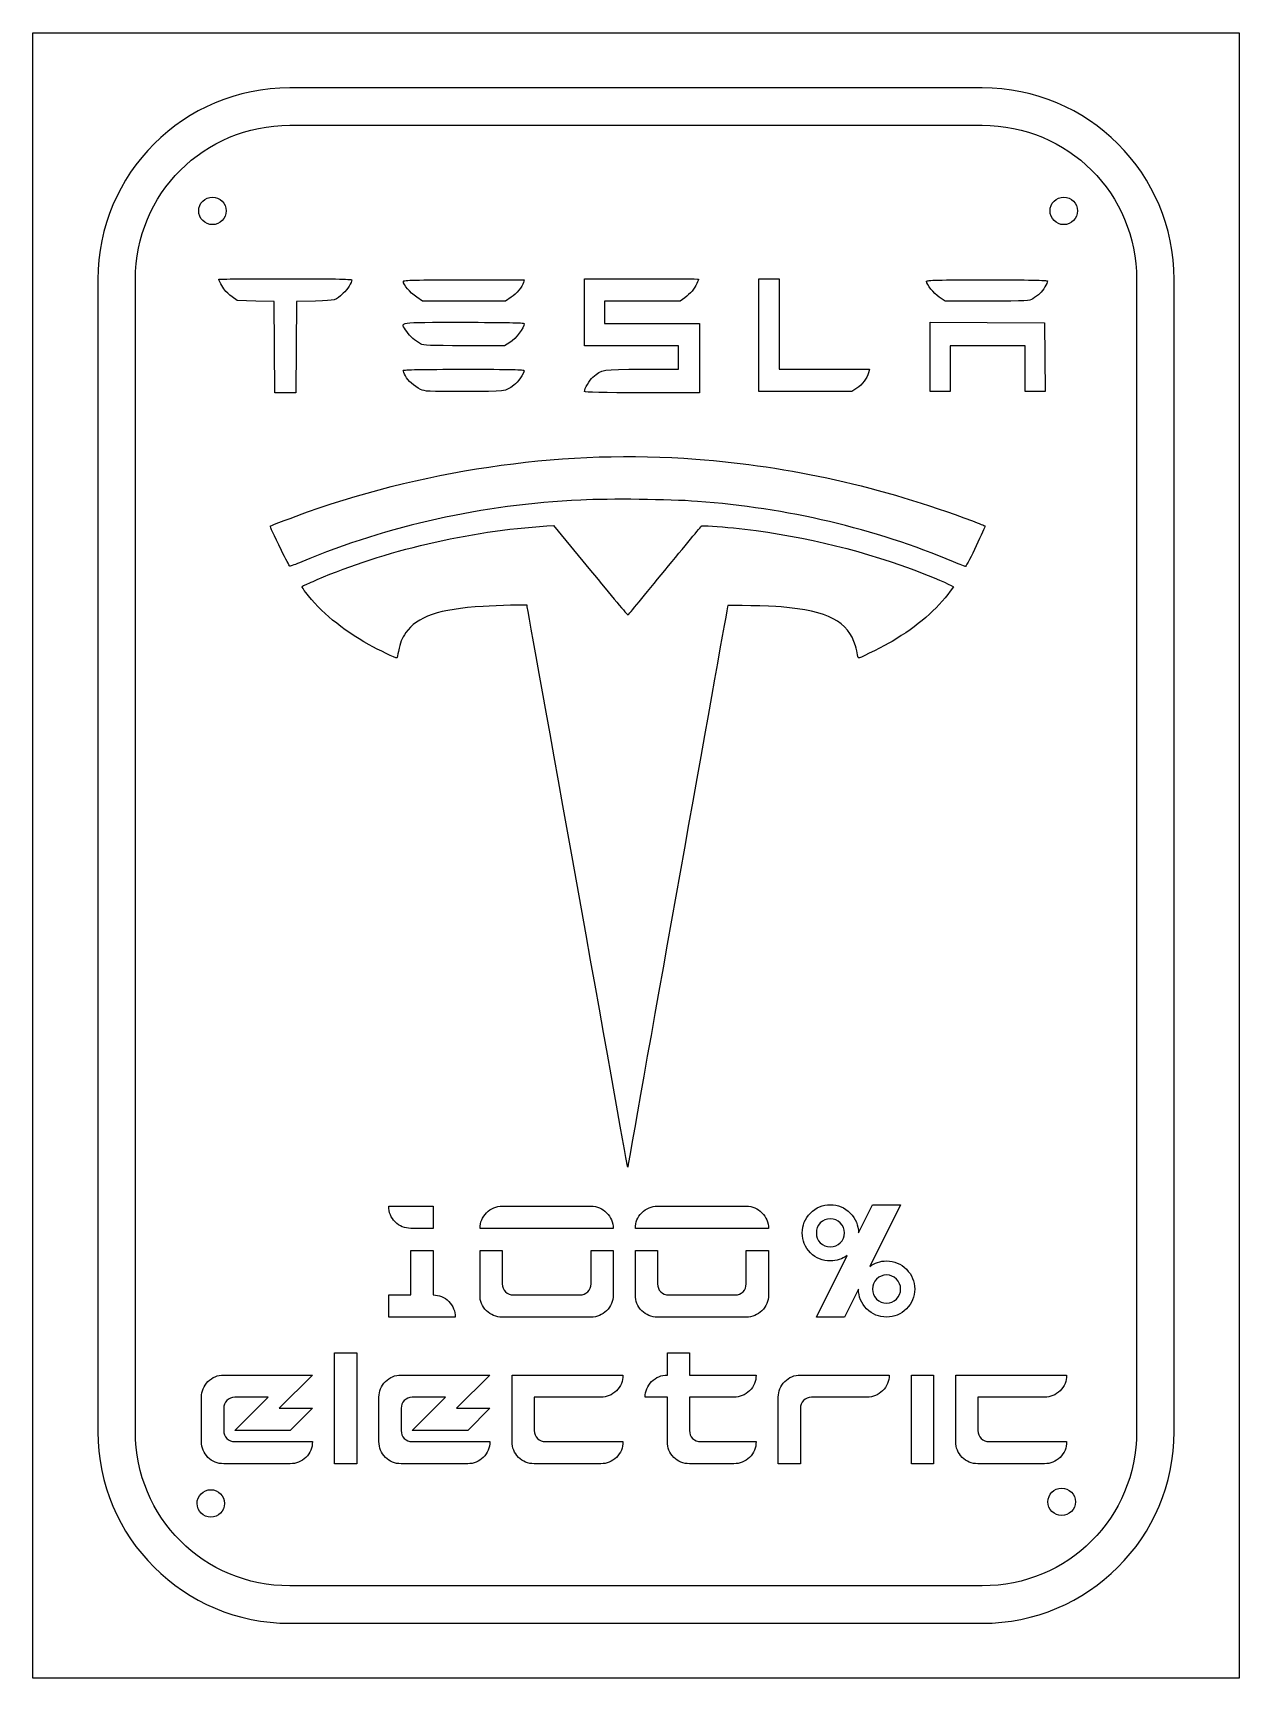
# Model space of a CAD drawing. Extents: x -235 to -15, y 0 to 300.
import ezdxf

# ---------------------------------------------------------------- set-up
doc = ezdxf.new("R2010")
doc.units = 0
doc.layers.add('Ebene_1', color=7, linetype='CONTINUOUS')

msp = doc.modelspace()

# ---------------------------------------------------------------- linework, layer by layer
at = {"layer": 'Ebene_1', "color": 7}
for points in [[(-234.79999, 299.708287), (-15.199984, 299.708287), (-15.199984, 0.10831), (-234.79999, 0.10831)], [(-188.03923, 282.888237)], [(-199.622, 267.294577)], [(-44.621984, 267.294577)], [(-71.472094, 240.695994), (-71.472094, 247.009272), (-61.037844, 246.956472), (-50.603684, 246.903672), (-50.549684, 240.643154), (-50.495684, 234.382634), (-52.330964, 234.382634), (-54.166274, 234.382634), (-54.166274, 238.556322), (-54.166274, 242.730002), (-60.986644, 242.730002), (-67.807074, 242.730002), (-67.807074, 238.556322), (-67.807074, 234.382652), (-69.639394, 234.382652), (-71.471764, 234.382652)], [(-164.20921, 234.786241)], [(-134.38265, 234.384951)], [(-67.167984, 203.374222)], [(-89.607698, 78.63748)], [(-79.3742, 68.40399)], [(-179.873827, 39.14064), (-179.873827, 59.33463), (-175.83503, 59.33463), (-175.83503, 39.14064)], [(-74.865095, 39.14064), (-74.865095, 55.29583), (-70.826298, 55.29583), (-70.826298, 39.14064)], [(-199.91368, 31.91662)], [(-44.999974, 32.2083)]]:
    msp.add_lwpolyline(points, close=True, dxfattribs=at)
for points in [[(-61.960734, 289.708287), (-188.03923, 289.708287)], [(-188.03923, 282.888237), (-61.960734, 282.888237)], [(-222.97447, 254.820217), (-222.97447, 44.97432)], [(-216.14517, 44.97432), (-216.14517, 254.820217)], [(-156.35709, 254.742147), (-145.34932, 254.742147), (-145.48518, 254.284067)], [(-123.90568, 238.454612), (-117.28075, 238.454612), (-117.28075, 240.592332), (-117.28075, 242.730091), (-125.83174, 242.730091), (-134.38265, 242.730091), (-134.38265, 248.837892), (-134.38265, 254.945737), (-123.99937, 254.945737)], [(-102.62196, 244.664222), (-102.62196, 254.945747), (-100.78965, 254.945747), (-98.95727, 254.945747), (-98.95727, 246.700162), (-98.95727, 238.454612), (-90.72595, 238.454612), (-82.494584, 238.454612), (-82.679584, 237.809571)], [(-33.854764, 254.820217), (-33.854764, 44.97432)], [(-27.025514, 44.97432), (-27.025514, 254.820217)], [(-190.82685, 242.475581), (-190.88005, 250.772067), (-194.23938, 250.873907), (-197.59867, 250.975737), (-198.53852, 251.652367)], [(-183.32664, 250.873947), (-186.80816, 250.772117), (-186.86146, 242.47562), (-186.91466, 234.179171), (-188.84424, 234.179171), (-190.77382, 234.179171), (-190.82685, 242.475581)], [(-147.70935, 251.561617), (-148.73061, 250.873857), (-156.29677, 250.873857), (-163.86293, 250.873857), (-164.92422, 251.588077)], [(-116.13334, 251.454337), (-116.93468, 250.873887), (-123.82633, 250.873887), (-130.71796, 250.873887), (-130.71796, 248.837954), (-130.71796, 246.802011), (-122.06521, 246.802011), (-113.41247, 246.802011), (-113.41247, 240.490542), (-113.41247, 234.179143), (-123.89756, 234.179143)], [(-61.091474, 250.874537), (-68.729004, 250.874537), (-69.808974, 251.601817), (-69.808974, 251.601077)], [(-164.20921, 243.074552), (-164.20921, 243.074694)], [(-147.98824, 243.319454), (-148.91757, 242.730092), (-156.25798, 242.738092)], [(-84.786694, 235.007811), (-85.69525, 234.382701), (-94.15861, 234.382701), (-102.62196, 234.382701), (-102.62196, 244.664222)], [(-141.25465, 209.9228), (-140, 210), (-133.26534, 201.793612)], [(-67.637094, 199.101242), (-67.168624, 198.862232), (-67.772934, 198.031392)], [(-126.41668, 93.71153), (-126.51138, 93.17382), (-126.59065, 93.59208)], [(-170.014197, 86.03964), (-161.936602, 86.03964), (-161.936602, 82.00085), (-165.975399, 82.00085)], [(-149.345484, 86.03964), (-133.190294, 86.03964)], [(-121.073902, 86.03964), (-104.918713, 86.03964)], [(-84.490948, 81.19586), (-81.932574, 86.31261), (-76.815824, 86.31261), (-82.452244, 75.03977), (-82.452244, 75.03977)], [(-129.151497, 82.00085), (-153.384281, 82.00085)], [(-100.879915, 82.00085), (-125.1127, 82.00085)], [(-170.014197, 65.84566), (-170.014197, 69.88445), (-165.975399, 69.88445), (-165.975399, 77.96205), (-161.936602, 77.96205), (-161.936602, 69.88445)], [(-153.384281, 69.88445), (-153.384281, 77.96205), (-149.345484, 77.96205), (-149.345484, 71.90385)], [(-133.190294, 71.90385), (-133.190294, 77.96205), (-129.151497, 77.96205), (-129.151497, 69.88445)], [(-125.1127, 69.88445), (-125.1127, 77.96205), (-121.073902, 77.96205), (-121.073902, 71.90385)], [(-104.918713, 71.90385), (-104.918713, 77.96205), (-100.879915, 77.96205), (-100.879915, 69.88445)], [(-92.166074, 65.84561), (-86.569629, 77.07848)], [(-147.326085, 69.88445), (-135.209693, 69.88445)], [(-119.054504, 69.88445), (-106.938111, 69.88445)], [(-84.490948, 70.96235), (-87.049324, 65.84561), (-92.166074, 65.84561)], [(-157.897805, 65.84566), (-170.014197, 65.84566)], [(-133.190294, 65.84566), (-149.345484, 65.84566)], [(-104.918713, 65.84566), (-121.073902, 65.84566)], [(-119.291867, 55.29583), (-119.291867, 59.33463), (-115.253069, 59.33463), (-115.253069, 55.29583), (-103.136677, 55.29583)], [(-200.067814, 55.29583), (-183.912625, 55.29583), (-189.970821, 49.23763), (-183.912625, 49.23763), (-187.951422, 45.19884), (-198.048415, 45.19884), (-191.990219, 51.25703), (-198.048415, 51.25703)], [(-167.757435, 55.29583), (-151.602246, 55.29583), (-157.660442, 49.23763), (-151.602246, 49.23763), (-155.641043, 45.19884), (-165.738036, 45.19884), (-159.67984, 51.25703), (-165.738036, 51.25703)], [(-147.563448, 43.17944), (-147.563448, 55.29583), (-127.369461, 55.29583)], [(-95.059086, 55.29583), (-78.903897, 55.29583)], [(-66.787504, 43.17944), (-66.787504, 55.29583), (-46.59352, 55.29583)], [(-204.106612, 43.17944), (-204.106612, 51.25703)], [(-171.796233, 43.17944), (-171.796233, 51.25703)], [(-131.408259, 51.25703), (-143.524651, 51.25703), (-143.524651, 45.19884)], [(-119.291867, 43.17944), (-119.291867, 51.25703), (-123.330664, 51.25703)], [(-107.175474, 51.25703), (-115.253069, 51.25703), (-115.253069, 45.19884)], [(-99.097884, 39.14064), (-99.097884, 51.25703)], [(-82.942694, 51.25703), (-93.039687, 51.25703)], [(-50.63231, 51.25703), (-62.74871, 51.25703), (-62.74871, 45.19884)], [(-200.067814, 49.23763), (-200.067814, 45.19884)], [(-167.757435, 49.23763), (-167.757435, 45.19884)], [(-95.059086, 49.23763), (-95.059086, 39.14064), (-99.097884, 39.14064)], [(-198.048415, 43.17944), (-183.912625, 43.17944)], [(-165.738036, 43.17944), (-151.602246, 43.17944)], [(-141.505252, 43.17944), (-127.369461, 43.17944)], [(-113.233671, 43.17944), (-103.136677, 43.17944)], [(-60.72931, 43.17944), (-46.59352, 43.17944)], [(-187.951422, 39.14064), (-200.067814, 39.14064)], [(-155.641043, 39.14064), (-167.757435, 39.14064)], [(-131.408259, 39.14064), (-143.524651, 39.14064)], [(-107.175474, 39.14064), (-115.253069, 39.14064)], [(-50.63231, 39.14064), (-62.74871, 39.14064)], [(-61.960734, 16.90631), (-188.03923, 16.90631)], [(-188.03923, 10.08625), (-61.960734, 10.08625)]]:
    msp.add_lwpolyline(points, dxfattribs=at)
for points in [[(-188.03923, 289.708287), (-207.33381, 289.708287), (-222.97447, 274.088747), (-222.97447, 254.820217)], [(-27.025514, 254.820217), (-27.025514, 274.088747), (-42.666154, 289.708287), (-61.960734, 289.708287)], [(-216.14517, 254.820217), (-216.14517, 270.428387), (-203.66854, 282.888237), (-188.03923, 282.888237)], [(-61.960734, 282.888237), (-46.331454, 282.888237), (-33.854764, 270.428387), (-33.854764, 254.820217)], [(-203.889783, 269.062367), (-203.420935, 269.531214), (-202.78504, 269.794605), (-202.12199, 269.794597)], [(-202.12199, 269.794597), (-201.458947, 269.794594), (-200.823062, 269.531198), (-200.354222, 269.062353)], [(-48.889778, 269.062357), (-48.420937, 269.531202), (-47.785049, 269.794597), (-47.122004, 269.794597)], [(-47.122004, 269.794597), (-46.458956, 269.794602), (-45.823063, 269.53121), (-45.354217, 269.062364)], [(-204.62202, 267.294577), (-204.622025, 267.957627), (-204.358631, 268.593521), (-203.889783, 269.062367)], [(-203.889769, 265.526812), (-204.358616, 265.99565), (-204.622015, 266.631534), (-204.62202, 267.294577)], [(-199.622, 267.294577), (-199.622011, 265.913877), (-200.74129, 264.794603), (-202.12199, 264.794597)], [(-200.354222, 269.062353), (-199.885383, 268.593508), (-199.621995, 267.95762), (-199.622, 267.294577)], [(-49.622004, 267.294577), (-49.622009, 267.957622), (-49.35862, 268.593512), (-48.889778, 269.062357)], [(-47.122004, 264.794597), (-48.502708, 264.794597), (-49.621993, 265.913873), (-49.622004, 267.294577)], [(-44.621984, 267.294577), (-44.621989, 266.631536), (-44.885386, 265.995653), (-45.354231, 265.526816)], [(-45.354217, 269.062364), (-44.885371, 268.593518), (-44.621979, 267.957625), (-44.621984, 267.294577)], [(-202.12199, 264.794597), (-202.785033, 264.794589), (-203.420922, 265.057975), (-203.889769, 265.526812)], [(-45.354231, 265.526816), (-45.823076, 265.057979), (-46.458963, 264.794592), (-47.122004, 264.794597)], [(-200.95795, 254.833897), (-200.95795, 254.895497), (-195.50676, 254.945837), (-188.84411, 254.945837)], [(-199.88123, 252.873937), (-200.29922, 253.439287), (-200.95795, 254.638427), (-200.95795, 254.833897)], [(-188.84411, 254.945837), (-180.59457, 254.945837), (-176.73026, 254.878337), (-176.73026, 254.734117)], [(-176.73026, 254.734117), (-176.73026, 254.263567), (-177.55627, 252.968937), (-178.29088, 252.288107)], [(-167.3577, 254.487647), (-167.3627, 254.688197), (-165.03148, 254.742147), (-156.35709, 254.742147)], [(-123.99937, 254.945737), (-118.28853, 254.945737), (-113.61604, 254.911037), (-113.61604, 254.868837)], [(-113.61604, 254.868837), (-113.61604, 254.826437), (-113.75013, 254.471117), (-113.9139, 254.079047)], [(-72.082884, 254.476537), (-72.082884, 254.691577), (-69.992094, 254.742057), (-61.088754, 254.742057)], [(-61.088754, 254.742057), (-53.614294, 254.742057), (-50.094684, 254.674257), (-50.094684, 254.530377)], [(-198.53852, 251.652367), (-199.05544, 252.024527), (-199.65966, 252.574217), (-199.88123, 252.873937)], [(-178.29088, 252.288107), (-179.74879, 250.936947), (-179.58335, 250.983397), (-183.32664, 250.873947)], [(-164.92422, 251.588077), (-166.23579, 252.470707), (-167.33775, 253.783707), (-167.3577, 254.487647)], [(-145.48518, 254.284067), (-145.74537, 253.406977), (-146.69475, 252.244877), (-147.70935, 251.561617)], [(-113.9139, 254.079047), (-114.29676, 253.162747), (-115.12167, 252.187217), (-116.13334, 251.454337)], [(-69.808974, 251.601077), (-70.821484, 252.282937), (-72.082884, 253.878037), (-72.082884, 254.476537)], [(-51.450294, 252.268797), (-51.768484, 251.972277), (-52.349484, 251.537437), (-52.741384, 251.302487)], [(-50.094684, 254.530377), (-50.094684, 254.112517), (-50.882904, 252.797557), (-51.450294, 252.268797)], [(-52.741384, 251.302487), (-53.431234, 250.888897), (-53.697674, 250.875277), (-61.091474, 250.874537)], [(-166.7477, 245.329184), (-167.95254, 247.148113), (-168.835, 247.005563), (-156.37083, 247.005563)], [(-156.37083, 247.005563), (-148.83041, 247.005563), (-145.37675, 246.938563), (-145.37675, 246.791843)], [(-145.37675, 246.791843), (-145.37675, 245.979863), (-146.82072, 244.059893), (-147.98824, 243.319454)], [(-164.20921, 243.074694), (-165.31816, 243.670802), (-166.12226, 244.384894), (-166.7477, 245.329184)], [(-156.25798, 242.738092), (-162.61184, 242.746092), (-163.68052, 242.790392), (-164.20921, 243.074552)], [(-167.3649, 238.242901), (-167.3649, 238.386781), (-163.84528, 238.454612), (-156.37083, 238.454612)], [(-166.96363, 237.244623), (-167.18435, 237.677232), (-167.3649, 238.126471), (-167.3649, 238.242901)], [(-164.20921, 234.786241), (-165.42241, 235.386912), (-166.51207, 236.359433), (-166.96363, 237.244623)], [(-156.37083, 238.454612), (-147.46754, 238.454612), (-145.37675, 238.404312), (-145.37675, 238.189082)], [(-145.37675, 238.189082), (-145.37675, 237.71947), (-146.53423, 236.08076), (-147.23857, 235.553221)], [(-134.38265, 234.384942), (-134.38265, 234.902531), (-133.45883, 236.47256), (-132.82873, 237.025791)], [(-132.82873, 237.025791), (-131.1921, 238.462791), (-131.24324, 238.454612), (-123.90568, 238.454612)], [(-82.679584, 237.809571), (-82.972604, 236.787941), (-83.801684, 235.68552), (-84.786694, 235.007811)], [(-156.30981, 234.382881), (-162.96144, 234.383032), (-163.44465, 234.407671), (-164.20921, 234.786241)], [(-147.23857, 235.553221), (-148.83634, 234.356471), (-148.63306, 234.382701), (-156.30981, 234.382881)], [(-123.89756, 234.179143), (-130.82724, 234.179143), (-134.38265, 234.248843), (-134.38265, 234.384951)], [(-184.81044, 212.463702), (-161.85278, 220.532131), (-137.33458, 223.875671), (-114.12938, 222.10252)], [(-114.12938, 222.10252), (-96.77324, 220.776312), (-80.415944, 217.115212), (-63.765264, 210.82999)], [(-135.05329, 214.639421), (-153.17172, 213.74609), (-169.84105, 210.053631), (-185.86123, 203.384901)], [(-113.83067, 214.396761), (-119.02785, 214.77375), (-129.82499, 214.897202), (-135.05329, 214.639421)], [(-67.167984, 203.374222), (-81.439664, 209.393242), (-97.65402, 213.22336), (-113.83067, 214.396761)], [(-189.55624, 205.456922), (-190.97925, 208.3281), (-191.6424, 209.819612), (-191.54104, 209.920972)], [(-191.54104, 209.920972), (-191.43722, 210.024752), (-187.25935, 211.603052), (-184.81044, 212.463702)], [(-183.01799, 200.152661), (-170.96987, 205.394112), (-155.30913, 209.057811), (-141.25465, 209.9228)], [(-119.75911, 201.818372), (-116.13487, 206.234931), (-113.11423, 209.88275), (-113.04657, 209.92457)], [(-113.04657, 209.92457), (-112.90545, 210.01177), (-109.89129, 209.81748), (-107.25844, 209.551261)], [(-61.463954, 209.931841), (-61.327834, 209.795742), (-64.657174, 202.845561), (-64.994514, 202.561552)], [(-63.765264, 210.82999), (-62.525574, 210.36205), (-61.490004, 209.957891), (-61.463954, 209.931841)], [(-107.25844, 209.551261), (-96.15531, 208.428912), (-85.00394, 205.859631), (-74.875374, 202.09021)], [(-188.02071, 202.608132), (-188.10491, 202.640532), (-188.79572, 203.922312), (-189.55624, 205.456922)], [(-185.86123, 203.384901), (-186.96498, 202.925462), (-187.9367, 202.575911), (-188.02071, 202.608132)], [(-133.26534, 201.793612), (-129.56131, 197.280152), (-126.48979, 193.63252), (-126.4397, 193.68776)], [(-126.4397, 193.68776), (-126.3897, 193.74296), (-123.38334, 197.401822), (-119.75911, 201.818372)], [(-74.875374, 202.09021), (-72.484974, 201.20063), (-68.639914, 199.612822), (-67.637094, 199.101242)], [(-64.994514, 202.561552), (-65.039814, 202.523452), (-66.017844, 202.889161), (-67.167984, 203.374222)], [(-185.82615, 198.856022), (-185.82615, 198.907922), (-185.62448, 199.033492), (-185.37805, 199.135472)], [(-185.11802, 197.822312), (-185.50752, 198.339152), (-185.82615, 198.804302), (-185.82615, 198.856022)], [(-185.37805, 199.135472), (-185.13156, 199.237602), (-184.06958, 199.695202), (-183.01799, 200.152661)], [(-173.60682, 188.29125), (-178.57035, 191.07787), (-182.46716, 194.3043), (-185.11802, 197.822312)], [(-67.772934, 198.031392), (-70.121424, 194.80249), (-73.803154, 191.62942), (-78.362614, 188.9047)], [(-152.8456, 195.27214), (-160.81556, 194.79686), (-164.91472, 193.4012), (-166.89598, 190.48834)], [(-144.83952, 195.47456), (-144.83952, 195.56666), (-150.16751, 195.43196), (-152.8456, 195.27214)], [(-126.59065, 93.59208), (-126.80028, 94.69771), (-144.83952, 195.4098), (-144.83952, 195.47456)], [(-108.28587, 195.42005), (-108.33567, 195.36545), (-123.26574, 111.61188), (-126.41668, 93.71153)], [(-98.59509, 195.16631), (-100.45471, 195.32411), (-108.18869, 195.52665), (-108.28587, 195.42005)], [(-85.0536, 188.10909), (-86.31815, 192.4943), (-90.05452, 194.44157), (-98.59509, 195.16631)], [(-166.89598, 190.48834), (-167.62641, 189.41438), (-167.9314, 188.64864), (-168.25019, 187.08814)], [(-78.362614, 188.9047), (-79.616554, 188.15534), (-83.767544, 186.07191), (-84.333514, 185.90784)], [(-168.53817, 185.88285), (-168.63507, 185.78595), (-171.94732, 187.35958), (-173.60682, 188.29125)], [(-168.25019, 187.08814), (-168.37963, 186.45411), (-168.5093, 185.91172), (-168.53817, 185.88285)], [(-84.676104, 186.46494), (-84.723104, 186.81234), (-84.893, 187.55223), (-85.0536, 188.10909)], [(-84.333514, 185.90784), (-84.567064, 185.84004), (-84.598394, 185.89094), (-84.676104, 186.46494)], [(-168.846732, 83.16831), (-169.625042, 83.96766), (-170.014197, 84.92477), (-170.014197, 86.03964)], [(-153.384281, 82.00085), (-153.384281, 83.11572), (-152.995126, 84.06232), (-152.216816, 84.84063)], [(-152.216816, 84.84063), (-151.417471, 85.63997), (-150.46036, 86.03964), (-149.345484, 86.03964)], [(-133.190294, 86.03964), (-132.075418, 86.03964), (-131.128825, 85.63997), (-130.350515, 84.84063)], [(-130.350515, 84.84063), (-129.55117, 84.04128), (-129.151497, 83.09469), (-129.151497, 82.00085)], [(-125.1127, 82.00085), (-125.1127, 83.11572), (-124.723545, 84.06232), (-123.945235, 84.84063)], [(-123.945235, 84.84063), (-123.14589, 85.63997), (-122.188779, 86.03964), (-121.073902, 86.03964)], [(-104.918713, 86.03964), (-103.803837, 86.03964), (-102.857243, 85.63997), (-102.078933, 84.84063)], [(-102.078933, 84.84063), (-101.279588, 84.04128), (-100.879915, 83.09469), (-100.879915, 82.00085)], [(-94.724449, 81.19586), (-94.724449, 82.58165), (-94.231429, 83.78088), (-93.245388, 84.79357)], [(-93.245388, 84.79357), (-92.232699, 85.80628), (-91.020135, 86.31261), (-89.607698, 86.31261)], [(-89.607698, 86.31261), (-88.221913, 86.31261), (-87.022675, 85.80628), (-86.009984, 84.79357)], [(-86.009984, 84.79357), (-84.997294, 83.78088), (-84.490948, 82.58165), (-84.490948, 81.19586)], [(-165.975399, 82.00085), (-167.111311, 82.00085), (-168.068422, 82.39), (-168.846732, 83.16831)], [(-93.245388, 77.55818), (-94.231429, 78.57086), (-94.724449, 79.78342), (-94.724449, 81.19586)], [(-91.446531, 82.99472), (-91.926227, 82.48838), (-92.166074, 81.88876), (-92.166074, 81.19586)], [(-92.166074, 81.19586), (-92.166074, 80.47633), (-91.926227, 79.86337), (-91.446531, 79.35703)], [(-89.607698, 83.75424), (-90.327241, 83.75424), (-90.940187, 83.50106), (-91.446531, 82.99472)], [(-87.808842, 82.99472), (-88.315187, 83.50106), (-88.914805, 83.75424), (-89.607698, 83.75424)], [(-87.049324, 81.19586), (-87.049324, 81.88876), (-87.302498, 82.48838), (-87.808842, 82.99472)], [(-87.808842, 79.35703), (-87.302498, 79.86337), (-87.049324, 80.47633), (-87.049324, 81.19586)], [(-91.446531, 79.35703), (-90.940187, 78.87734), (-90.327241, 78.63748), (-89.607698, 78.63748)], [(-89.607698, 78.63748), (-88.914805, 78.63748), (-88.315187, 78.87734), (-87.808842, 79.35703)], [(-89.607698, 76.07911), (-91.020135, 76.07911), (-92.232699, 76.57213), (-93.245388, 77.55818)], [(-86.569629, 77.07848), (-87.44907, 76.41222), (-88.461759, 76.07911), (-89.607698, 76.07911)], [(-82.452244, 75.03977), (-81.572803, 75.73266), (-80.546788, 76.07911), (-79.3742, 76.07911)], [(-79.3742, 76.07911), (-77.988413, 76.07911), (-76.789175, 75.57277), (-75.776484, 74.56007)], [(-81.213032, 72.76122), (-81.692727, 72.25487), (-81.932574, 71.65526), (-81.932574, 70.96235)], [(-79.3742, 73.52073), (-80.093742, 73.52073), (-80.706687, 73.26755), (-81.213032, 72.76122)], [(-77.575341, 72.76122), (-78.081687, 73.26755), (-78.681307, 73.52073), (-79.3742, 73.52073)], [(-76.815824, 70.96235), (-76.815824, 71.65526), (-77.068997, 72.25487), (-77.575341, 72.76122)], [(-75.776484, 74.56007), (-74.763794, 73.54739), (-74.257449, 72.34815), (-74.257449, 70.96235)], [(-161.936602, 69.88445), (-160.821725, 69.88445), (-159.875132, 69.48478), (-159.096822, 68.68544)], [(-152.216816, 67.01312), (-152.995126, 67.81247), (-153.457161, 68.77196), (-153.384281, 69.88445)], [(-149.345484, 71.90385), (-149.345484, 71.3359), (-149.156166, 70.85208), (-148.777528, 70.45241)], [(-148.777528, 70.45241), (-148.377856, 70.07377), (-147.894041, 69.88445), (-147.326085, 69.88445)], [(-135.209693, 69.88445), (-134.662773, 69.88445), (-134.189476, 70.07377), (-133.789803, 70.45241)], [(-133.789803, 70.45241), (-133.390131, 70.85208), (-133.190294, 71.3359), (-133.190294, 71.90385)], [(-129.151497, 69.88445), (-129.151497, 68.74854), (-129.55117, 67.79143), (-130.350515, 67.01312)], [(-123.945235, 67.01312), (-124.723545, 67.81247), (-125.1127, 68.76958), (-125.1127, 69.88445)], [(-121.073902, 71.90385), (-121.073902, 71.3359), (-120.884584, 70.85208), (-120.505946, 70.45241)], [(-120.505946, 70.45241), (-120.106274, 70.07377), (-119.62246, 69.88445), (-119.054504, 69.88445)], [(-106.938111, 69.88445), (-106.391191, 69.88445), (-105.917895, 70.07377), (-105.518222, 70.45241)], [(-105.518222, 70.45241), (-105.11855, 70.85208), (-104.968134, 71.33805), (-104.918713, 71.90385)], [(-100.879915, 69.88445), (-100.879915, 68.74854), (-101.279588, 67.79143), (-102.078933, 67.01312)], [(-83.011888, 67.32467), (-83.997928, 68.33736), (-84.490948, 69.54993), (-84.490948, 70.96235)], [(-81.932574, 70.96235), (-81.932574, 70.24282), (-81.692727, 69.62987), (-81.213032, 69.12352)], [(-81.213032, 69.12352), (-80.706687, 68.64384), (-80.093742, 68.40399), (-79.3742, 68.40399)], [(-79.3742, 68.40399), (-78.681307, 68.40399), (-78.081687, 68.64384), (-77.575341, 69.12352)], [(-77.575341, 69.12352), (-77.068997, 69.62987), (-76.815824, 70.24282), (-76.815824, 70.96235)], [(-74.257449, 70.96235), (-74.257449, 69.54993), (-74.763794, 68.33736), (-75.776484, 67.32467)], [(-159.096822, 68.68544), (-158.297477, 67.88609), (-157.897805, 66.9395), (-157.897805, 65.84566)], [(-149.345484, 65.84566), (-150.481396, 65.84566), (-151.438507, 66.23481), (-152.216816, 67.01312)], [(-130.350515, 67.01312), (-131.149861, 66.23481), (-132.096454, 65.84566), (-133.190294, 65.84566)], [(-121.073902, 65.84566), (-122.209814, 65.84566), (-123.166925, 66.23481), (-123.945235, 67.01312)], [(-102.078933, 67.01312), (-102.878279, 66.23481), (-103.824872, 65.84566), (-104.918713, 65.84566)], [(-79.3742, 65.84561), (-80.786635, 65.84561), (-81.999198, 66.33862), (-83.011888, 67.32467)], [(-75.776484, 67.32467), (-76.789175, 66.33862), (-77.988413, 65.84561), (-79.3742, 65.84561)], [(-204.106612, 51.25703), (-204.106612, 52.37191), (-203.717457, 53.318503), (-202.939147, 54.09681)], [(-202.939147, 54.09681), (-202.139802, 54.896157), (-201.182691, 55.29583), (-200.067814, 55.29583)], [(-171.796233, 51.25703), (-171.796233, 52.37191), (-171.407078, 53.318503), (-170.628768, 54.09681)], [(-170.628768, 54.09681), (-169.829422, 54.896157), (-168.872312, 55.29583), (-167.757435, 55.29583)], [(-127.369461, 55.29583), (-127.369461, 54.159917), (-127.769134, 53.202807), (-128.568479, 52.4245)], [(-123.330664, 51.25703), (-123.330664, 52.37191), (-122.941509, 53.318503), (-122.163199, 54.09681)], [(-122.163199, 54.09681), (-121.363854, 54.896157), (-120.406743, 55.29583), (-119.291867, 55.29583)], [(-103.136677, 55.29583), (-103.136677, 54.159917), (-103.53635, 53.202807), (-104.335695, 52.4245)], [(-99.097884, 51.25703), (-99.097884, 52.37191), (-98.708729, 53.318503), (-97.930419, 54.09681)], [(-97.930419, 54.09681), (-97.131074, 54.896157), (-96.173963, 55.29583), (-95.059086, 55.29583)], [(-78.903897, 55.29583), (-78.903897, 54.159917), (-79.30357, 53.202807), (-80.102915, 52.4245)], [(-46.59352, 55.29583), (-46.59352, 54.159917), (-46.993193, 53.202807), (-47.79254, 52.4245)], [(-198.048415, 51.25703), (-198.616371, 51.25703), (-199.100185, 51.057193), (-199.499858, 50.65752)], [(-165.738036, 51.25703), (-166.305992, 51.25703), (-166.789807, 51.057193), (-167.189479, 50.65752)], [(-128.568479, 52.4245), (-129.367824, 51.646187), (-130.314418, 51.25703), (-131.408259, 51.25703)], [(-104.335695, 52.4245), (-105.13504, 51.646187), (-106.081633, 51.25703), (-107.175474, 51.25703)], [(-93.039687, 51.25703), (-93.607643, 51.25703), (-94.091457, 51.057193), (-94.49113, 50.65752)], [(-80.102915, 52.4245), (-80.90226, 51.646187), (-81.848853, 51.25703), (-82.942694, 51.25703)], [(-47.79254, 52.4245), (-48.59188, 51.646187), (-49.53847, 51.25703), (-50.63231, 51.25703)], [(-199.499858, 50.65752), (-199.878495, 50.257847), (-200.067814, 49.78455), (-200.067814, 49.23763)], [(-167.189479, 50.65752), (-167.568117, 50.257847), (-167.757435, 49.78455), (-167.757435, 49.23763)], [(-94.49113, 50.65752), (-94.869767, 50.257847), (-95.059086, 49.78455), (-95.059086, 49.23763)], [(-222.97447, 44.97432), (-222.97447, 25.70579), (-207.33381, 10.08625), (-188.03923, 10.08625)], [(-188.03923, 16.90631), (-203.66854, 16.90631), (-216.14517, 29.36614), (-216.14517, 44.97432)], [(-200.067814, 45.19884), (-200.067814, 44.63088), (-199.878495, 44.147063), (-199.499858, 43.74739)], [(-167.757435, 45.19884), (-167.757435, 44.63088), (-167.568117, 44.147063), (-167.189479, 43.74739)], [(-143.524651, 45.19884), (-143.524651, 44.63088), (-143.335332, 44.147063), (-142.956695, 43.74739)], [(-115.253069, 45.19884), (-115.253069, 44.63088), (-115.06375, 44.147063), (-114.685113, 43.74739)], [(-62.74871, 45.19884), (-62.74871, 44.63088), (-62.55939, 44.147063), (-62.18075, 43.74739)], [(-61.960734, 10.08625), (-42.666154, 10.08625), (-27.025514, 25.70579), (-27.025514, 44.97432)], [(-33.854764, 44.97432), (-33.854764, 29.36614), (-46.331454, 16.90631), (-61.960734, 16.90631)], [(-202.939147, 40.3081), (-203.717457, 41.107447), (-204.106612, 42.06456), (-204.106612, 43.17944)], [(-199.499858, 43.74739), (-199.100185, 43.368757), (-198.616371, 43.17944), (-198.048415, 43.17944)], [(-183.912625, 43.17944), (-183.912625, 42.043527), (-184.312298, 41.086413), (-185.111643, 40.3081)], [(-170.628768, 40.3081), (-171.407078, 41.107447), (-171.796233, 42.06456), (-171.796233, 43.17944)], [(-167.189479, 43.74739), (-166.789807, 43.368757), (-166.305992, 43.17944), (-165.738036, 43.17944)], [(-151.602246, 43.17944), (-151.602246, 42.043527), (-152.001919, 41.086413), (-152.801264, 40.3081)], [(-146.395983, 40.3081), (-147.174293, 41.107447), (-147.563448, 42.06456), (-147.563448, 43.17944)], [(-142.956695, 43.74739), (-142.557022, 43.368757), (-142.073208, 43.17944), (-141.505252, 43.17944)], [(-127.369461, 43.17944), (-127.369461, 42.043527), (-127.769134, 41.086413), (-128.568479, 40.3081)], [(-118.124402, 40.3081), (-118.902712, 41.107447), (-119.291867, 42.06456), (-119.291867, 43.17944)], [(-114.685113, 43.74739), (-114.28544, 43.368757), (-113.801626, 43.17944), (-113.233671, 43.17944)], [(-103.136677, 43.17944), (-103.136677, 42.043527), (-103.53635, 41.086413), (-104.335695, 40.3081)], [(-65.62004, 40.3081), (-66.398349, 41.107447), (-66.787504, 42.06456), (-66.787504, 43.17944)], [(-62.18075, 43.74739), (-61.781077, 43.368757), (-61.297263, 43.17944), (-60.72931, 43.17944)], [(-46.59352, 43.17944), (-46.59352, 42.043527), (-46.993193, 41.086413), (-47.79254, 40.3081)], [(-200.067814, 39.14064), (-201.203726, 39.14064), (-202.160837, 39.529793), (-202.939147, 40.3081)], [(-185.111643, 40.3081), (-185.910988, 39.529793), (-186.857581, 39.14064), (-187.951422, 39.14064)], [(-167.757435, 39.14064), (-168.893347, 39.14064), (-169.850458, 39.529793), (-170.628768, 40.3081)], [(-152.801264, 40.3081), (-153.600609, 39.529793), (-154.547202, 39.14064), (-155.641043, 39.14064)], [(-143.524651, 39.14064), (-144.660563, 39.14064), (-145.617674, 39.529793), (-146.395983, 40.3081)], [(-128.568479, 40.3081), (-129.367824, 39.529793), (-130.314418, 39.14064), (-131.408259, 39.14064)], [(-115.253069, 39.14064), (-116.388981, 39.14064), (-117.346092, 39.529793), (-118.124402, 40.3081)], [(-104.335695, 40.3081), (-105.13504, 39.529793), (-106.081633, 39.14064), (-107.175474, 39.14064)], [(-62.74871, 39.14064), (-63.884617, 39.14064), (-64.841727, 39.529793), (-65.62004, 40.3081)], [(-47.79254, 40.3081), (-48.59188, 39.529793), (-49.53847, 39.14064), (-50.63231, 39.14064)], [(-204.91367, 31.91662), (-204.91367, 32.579661), (-204.650278, 33.215546), (-204.181437, 33.684387)], [(-204.181437, 33.684387), (-203.712596, 34.153228), (-203.076711, 34.41662), (-202.41367, 34.41662)], [(-202.41367, 34.41662), (-201.032962, 34.416614), (-199.91368, 33.297328), (-199.91368, 31.91662)], [(-49.999994, 32.2083), (-49.999988, 33.589004), (-48.880708, 34.708284), (-47.500004, 34.70829)], [(-47.500004, 34.70829), (-46.836959, 34.708298), (-46.201068, 34.444911), (-45.732221, 33.976071)], [(-45.732221, 33.976071), (-45.263374, 33.507231), (-44.999977, 32.871345), (-44.999974, 32.2083)], [(-202.41367, 29.41663), (-203.794378, 29.41663), (-204.913664, 30.535912), (-204.91367, 31.91662)], [(-199.91368, 31.91662), (-199.913686, 30.535916), (-201.032966, 29.416636), (-202.41367, 29.41663)], [(-49.267772, 30.440524), (-49.736611, 30.909369), (-49.999999, 31.545257), (-49.999994, 32.2083)], [(-47.500004, 29.70828), (-48.163047, 29.708283), (-48.798932, 29.971679), (-49.267772, 30.440524)], [(-45.732211, 30.44051), (-46.201059, 29.971663), (-46.836954, 29.708272), (-47.500004, 29.70828)], [(-44.999974, 32.2083), (-44.999969, 31.54525), (-45.263363, 30.909356), (-45.732211, 30.44051)]]:
    msp.add_open_spline(points, degree=3, dxfattribs=at)

doc.saveas('drawing.dxf')
